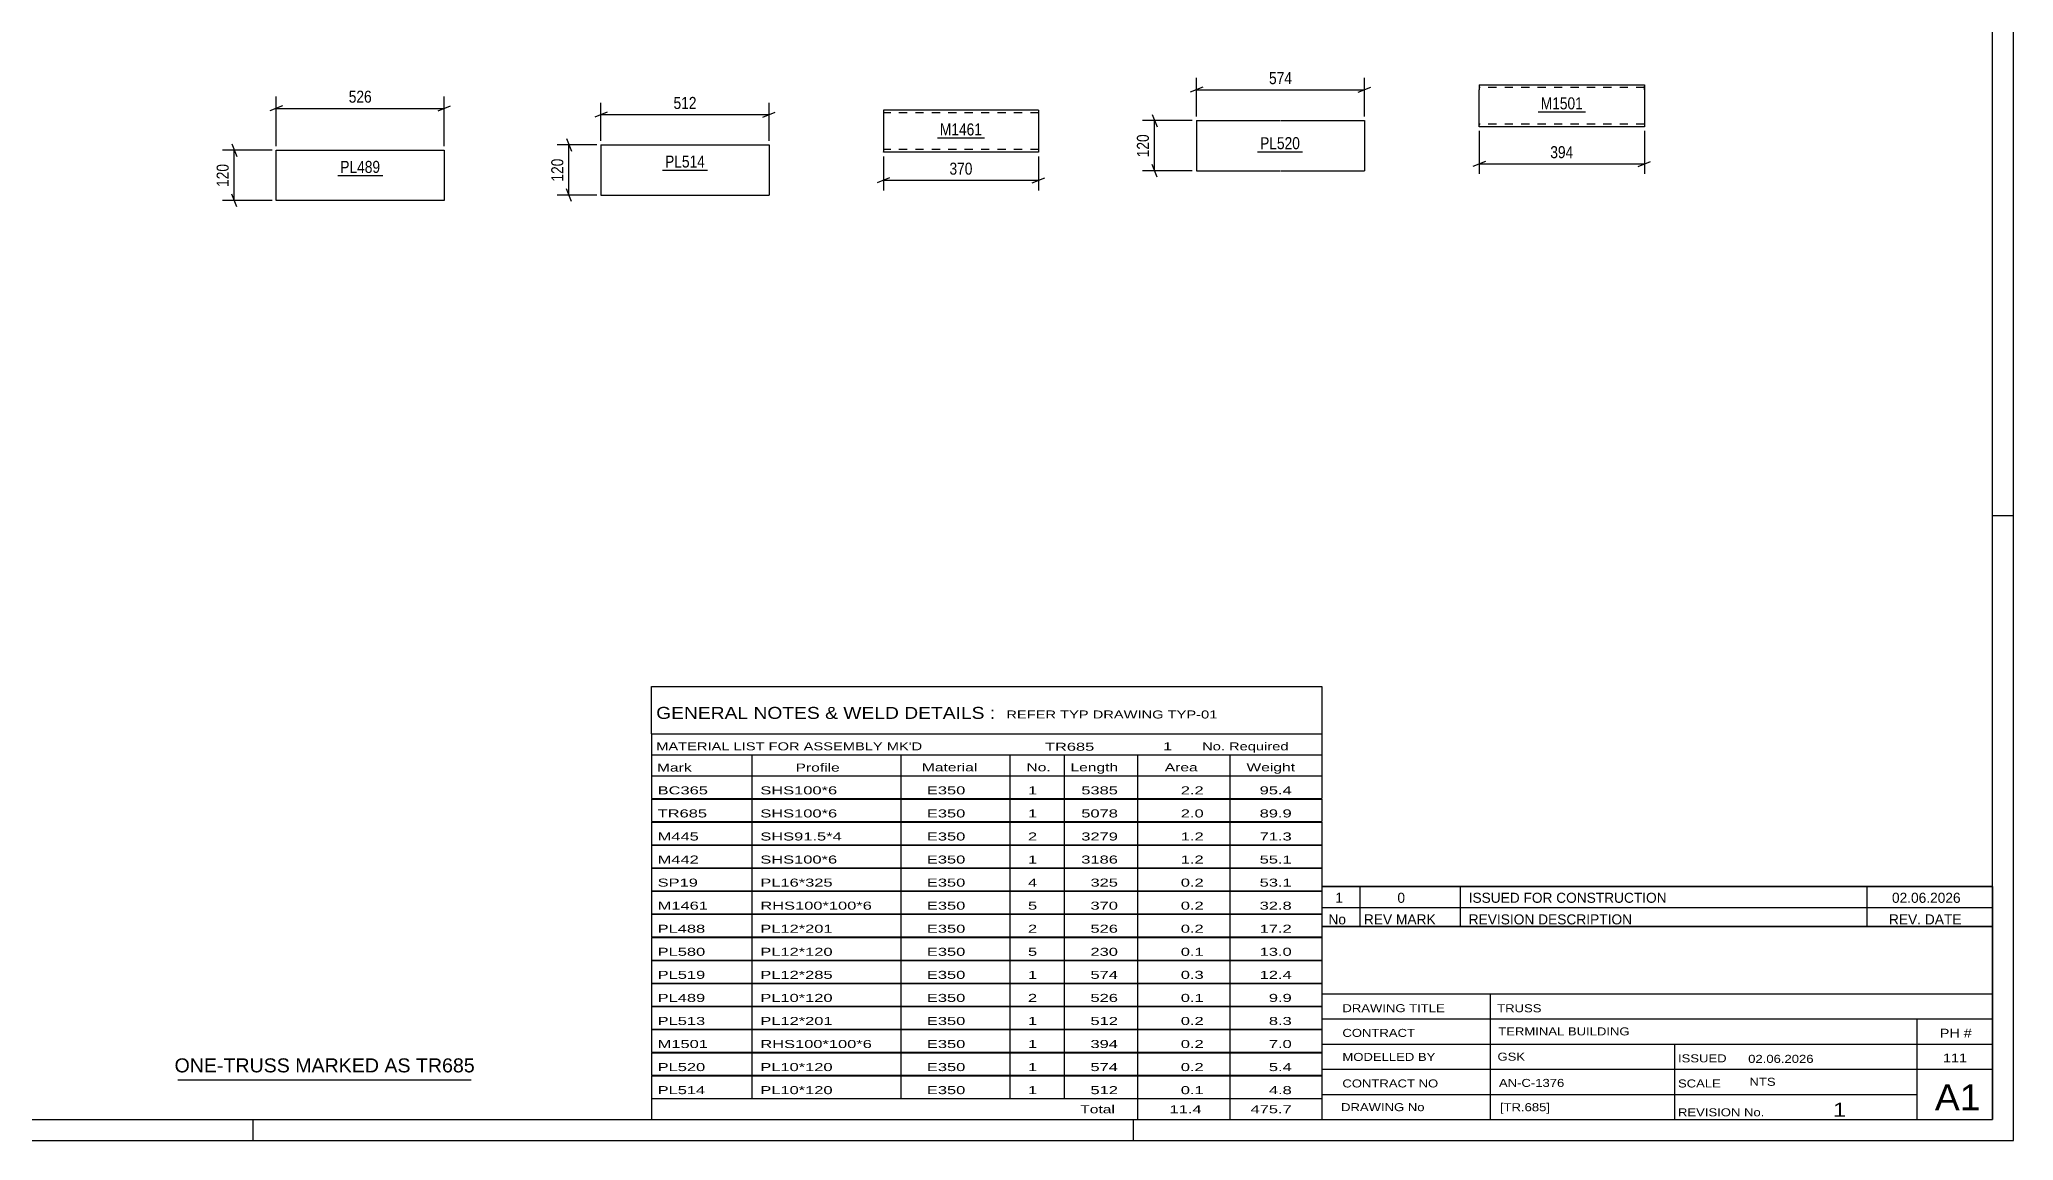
# Model space of a CAD drawing. Header units: millimetres. Extents: x 0 to 841, y 0 to 594.
# Drawn here: x 370 to 841, y 0 to 262.6 of the extents above; entities that cross this region are included whole.
import ezdxf

# ---------------------------------------------------------------- set-up
doc = ezdxf.new("R2010")
doc.units = ezdxf.units.MM
doc.linetypes.add('DXK_LINE_DOT2', pattern=[3.9198, 1.9599, -1.9599])
doc.styles.add('Arial', font='ARIAL.TTF', dxfattribs={"height": 0.2})
doc.styles.add('Arial Narrow', font='ARIALN.TTF', dxfattribs={"height": 0.2})

# ---------------------------------------------------------------- blocks, each defined once
blk = doc.blocks.new('Unknown-570385202-1113')
at = {"color": 5, "linetype": 'Continuous'}
for p, q in [((841, 0), (841, 594)), ((836, 5), (836, 589)), ((841, 149), (836, 149)), ((5, 5), (836, 5)), ((421, 0), (421, 5)), ((631, 0), (631, 5)), ((0, 0), (841, 0))]:
    blk.add_line(p, q, dxfattribs=at)
blk = doc.blocks.new('Part-570385202-16184 - 16183')
at = {"color": 2, "linetype": 'Continuous'}
for p, q in [((426.5, 224.19), (426.5, 236.19)), ((426.5, 236.19), (446.5, 236.19)), ((446.6, 236.19), (466.6, 236.19)), ((466.6, 236.19), (466.6, 224.19)), ((446.5, 224.19), (426.5, 224.19)), ((466.6, 224.19), (446.6, 224.19))]:
    blk.add_line(p, q, dxfattribs=at)
blk = doc.blocks.new('Part-570385202-16192 - 16191')
at = {"color": 2, "linetype": 'Continuous'}
for p, q in [((503.98, 237.47), (503.98, 225.47)), ((503.98, 237.47), (523.98, 237.47)), ((524.08, 237.47), (544.08, 237.47)), ((544.08, 237.47), (544.08, 225.47)), ((503.98, 225.47), (523.98, 225.47)), ((524.08, 225.47), (544.08, 225.47))]:
    blk.add_line(p, q, dxfattribs=at)
blk = doc.blocks.new('Part-570385202-16202 - 16201')
at = {"color": 2, "linetype": 'Continuous'}
for p, q in [((646.06, 243.26), (646.06, 231.26)), ((646.06, 243.26), (666.06, 243.26)), ((666.16, 243.26), (686.16, 243.26)), ((686.16, 243.26), (686.16, 231.26)), ((646.06, 231.26), (666.06, 231.26)), ((666.16, 231.26), (686.16, 231.26))]:
    blk.add_line(p, q, dxfattribs=at)
blk = doc.blocks.new('Part-570385202-16210 - 16209')
at = {"color": 2, "linetype": 'Continuous'}
for p, q in [((608.39, 245.74), (571.35, 245.74)), ((571.35, 245.74), (571.35, 235.83)), ((608.39, 245.74), (608.39, 235.74)), ((571.35, 235.74), (571.35, 235.83)), ((608.39, 235.74), (571.35, 235.74))]:
    blk.add_line(p, q, dxfattribs=at)
at = {"color": 7, "linetype": 'DXK_LINE_DOT2'}
for p, q in [((608.39, 245.14), (571.35, 245.14)), ((571.35, 236.34), (571.35, 236.39)), ((608.39, 236.34), (571.35, 236.34)), ((608.39, 236.34), (608.39, 236.39))]:
    blk.add_line(p, q, dxfattribs=at)
blk = doc.blocks.new('Part-570385202-16233 - 16232')
at = {"color": 2, "linetype": 'Continuous'}
for p, q in [((713.51, 251.79), (713.51, 250.59)), ((713.51, 251.79), (752.93, 251.79)), ((713.51, 242.53), (713.51, 250.59)), ((752.93, 250.59), (752.92, 241.79)), ((752.93, 251.79), (752.93, 251.7)), ((752.93, 251.7), (752.93, 250.59)), ((713.51, 241.88), (713.51, 242.53)), ((713.51, 241.79), (713.51, 241.88)), ((752.92, 241.79), (713.51, 241.79))]:
    blk.add_line(p, q, dxfattribs=at)
at = {"color": 7, "linetype": 'DXK_LINE_DOT2'}
for p, q in [((752.93, 251.19), (713.51, 251.19)), ((752.93, 250.59), (752.93, 251.44)), ((713.51, 242.53), (713.51, 242.14)), ((713.51, 242.39), (713.51, 242.44)), ((752.93, 242.39), (713.51, 242.39)), ((752.93, 242.39), (752.93, 242.44))]:
    blk.add_line(p, q, dxfattribs=at)
blk = doc.blocks.new('StraightDimension-570385202-16427 - 16183')
at = {"color": 7, "linetype": 'Continuous'}
for p, q in [((425.5, 236.19), (413.65, 236.19)), ((415.9, 237.69), (417.1, 234.69)), ((416.5, 224.19), (416.5, 236.19)), ((425.5, 224.19), (413.65, 224.19)), ((417.1, 222.69), (415.9, 225.69))]:
    blk.add_line(p, q, dxfattribs=at)
at = {"color": 0}
blk.add_wipeout([(415.75, 233.53), (411.55, 233.53), (411.55, 226.84), (415.75, 226.84)], dxfattribs=at)
at = {"color": 3, "style": 'Arial Narrow'}
blk.add_text('120', height=2.863, rotation=90.0002, dxfattribs=at).set_placement((415.15, 227.44))
blk = doc.blocks.new('StraightDimension-570385202-16431 - 16183')
at = {"color": 7, "linetype": 'Continuous'}
for p, q in [((428, 246.79), (425, 245.59)), ((426.5, 237.19), (426.5, 249.04)), ((426.5, 246.19), (466.6, 246.19)), ((465.1, 245.59), (468.1, 246.79)), ((466.6, 237.19), (466.6, 249.04))]:
    blk.add_line(p, q, dxfattribs=at)
at = {"color": 0}
blk.add_wipeout([(449.89, 246.94), (449.89, 251.14), (443.2, 251.14), (443.2, 246.94)], dxfattribs=at)
at = {"color": 3, "style": 'Arial Narrow'}
blk.add_text('526', height=2.863, dxfattribs=at).set_placement((443.8, 247.54))
blk = doc.blocks.new('StraightDimension-570385202-16435 - 16191')
at = {"color": 7, "linetype": 'Continuous'}
for p, q in [((502.98, 237.47), (493.49, 237.47)), ((495.74, 238.97), (496.94, 235.97)), ((496.34, 225.47), (496.34, 237.47)), ((496.94, 223.97), (495.74, 226.97)), ((502.98, 225.47), (493.49, 225.47))]:
    blk.add_line(p, q, dxfattribs=at)
at = {"color": 0}
blk.add_wipeout([(495.59, 234.81), (491.39, 234.81), (491.39, 228.12), (495.59, 228.12)], dxfattribs=at)
at = {"color": 3, "style": 'Arial Narrow'}
blk.add_text('120', height=2.863, rotation=90.0002, dxfattribs=at).set_placement((494.99, 228.72))
blk = doc.blocks.new('StraightDimension-570385202-16439 - 16191')
at = {"color": 7, "linetype": 'Continuous'}
for p, q in [((505.48, 245.29), (502.48, 244.09)), ((503.98, 238.47), (503.98, 247.54)), ((542.58, 244.09), (545.58, 245.29)), ((544.08, 238.47), (544.08, 247.54)), ((503.98, 244.69), (544.08, 244.69))]:
    blk.add_line(p, q, dxfattribs=at)
at = {"color": 0}
blk.add_wipeout([(527.37, 245.44), (527.37, 249.64), (520.69, 249.64), (520.69, 245.44)], dxfattribs=at)
at = {"color": 3, "style": 'Arial Narrow'}
blk.add_text('512', height=2.863, dxfattribs=at).set_placement((521.29, 246.04))
blk = doc.blocks.new('StraightDimension-570385202-16443 - 16201')
at = {"color": 7, "linetype": 'Continuous'}
for p, q in [((645.06, 243.26), (633.21, 243.26)), ((635.46, 244.76), (636.66, 241.76)), ((636.06, 231.26), (636.06, 243.26)), ((645.06, 231.26), (633.21, 231.26)), ((636.66, 229.76), (635.46, 232.76))]:
    blk.add_line(p, q, dxfattribs=at)
at = {"color": 0}
blk.add_wipeout([(635.31, 240.6), (631.11, 240.6), (631.11, 233.92), (635.31, 233.92)], dxfattribs=at)
at = {"color": 3, "style": 'Arial Narrow'}
blk.add_text('120', height=2.863, rotation=90.0002, dxfattribs=at).set_placement((634.71, 234.52))
blk = doc.blocks.new('StraightDimension-570385202-16447 - 16201')
at = {"color": 7, "linetype": 'Continuous'}
for p, q in [((647.56, 251.22), (644.56, 250.02)), ((646.06, 244.26), (646.06, 253.47)), ((646.06, 250.62), (686.16, 250.62)), ((684.66, 250.02), (687.66, 251.22)), ((686.16, 244.26), (686.16, 253.47))]:
    blk.add_line(p, q, dxfattribs=at)
at = {"color": 0}
blk.add_wipeout([(669.46, 251.37), (669.46, 255.57), (662.77, 255.57), (662.77, 251.37)], dxfattribs=at)
at = {"color": 3, "style": 'Arial Narrow'}
blk.add_text('574', height=2.863, dxfattribs=at).set_placement((663.37, 251.97))
blk = doc.blocks.new('StraightDimension-570385202-16451 - 16209')
at = {"color": 7, "linetype": 'Continuous'}
for p, q in [((571.35, 234.74), (571.35, 226.62)), ((608.39, 234.74), (608.39, 226.62)), ((572.85, 229.62), (569.85, 228.42)), ((571.35, 229.02), (608.39, 229.02)), ((606.89, 228.42), (609.89, 229.62))]:
    blk.add_line(p, q, dxfattribs=at)
at = {"color": 0}
blk.add_wipeout([(593.21, 229.77), (593.21, 233.97), (586.53, 233.97), (586.53, 229.77)], dxfattribs=at)
at = {"color": 3, "style": 'Arial Narrow'}
blk.add_text('370', height=2.863, dxfattribs=at).set_placement((587.13, 230.37))
blk = doc.blocks.new('StraightDimension-570385202-16484 - 16232')
at = {"color": 7, "linetype": 'Continuous'}
for p, q in [((713.51, 240.79), (713.51, 230.55)), ((752.92, 240.79), (752.92, 230.55)), ((715.01, 233.55), (712.01, 232.35)), ((713.51, 232.95), (752.92, 232.95)), ((751.42, 232.35), (754.42, 233.55))]:
    blk.add_line(p, q, dxfattribs=at)
at = {"color": 0}
blk.add_wipeout([(736.56, 233.7), (736.56, 237.9), (729.88, 237.9), (729.88, 233.7)], dxfattribs=at)
at = {"color": 3, "style": 'Arial Narrow'}
blk.add_text('394', height=2.863, dxfattribs=at).set_placement((730.48, 234.3))
blk = doc.blocks.new('Unknown-570385202-22121')
at = {"color": 7, "linetype": 'Continuous'}
for p, q in [((676, 51.05), (676, 5)), ((676, 51.05), (836, 51.05)), ((836, 51), (836, 5)), ((676, 35), (836, 35)), ((716.14, 35), (716.14, 5)), ((676, 29), (836, 29)), ((818, 5.05), (818, 29.05)), ((676, 23), (836, 23)), ((760.14, 23), (760.14, 5)), ((676, 17), (836, 17)), ((676, 11), (818, 11)), ((676, 5), (836, 5))]:
    blk.add_line(p, q, dxfattribs=at)
at = {"color": 7, "style": 'Arial Narrow'}
for s, height, width, p in [('DRAWING TITLE', 1.9089, 1.425378, (680.88, 30.61)), ('TRUSS', 1.909, 1.425378, (717.81, 30.59)), ('CONTRACT', 1.909, 1.425378, (680.88, 24.71)), ('TERMINAL BUILDING', 1.9089, 1.425378, (718.06, 25.07)), ('MODELLED BY', 1.9089, 1.425378, (680.88, 18.98)), ('GSK', 1.909, 1.425378, (717.88, 19.04)), ('ISSUED', 1.909, 1.425378, (760.94, 18.64)), ('02.06.2026', 1.909, 1.425378, (777.69, 18.52)), ('CONTRACT NO', 1.9089, 1.425378, (680.88, 12.66)), ('AN-C-1376', 1.909, 1.425378, (718.23, 12.78)), ('SCALE', 1.909, 1.425378, (760.94, 12.65)), ('A1', 6.204, 1.25, (822.24, 7.2)), ('DRAWING No', 1.909, 1.425378, (680.56, 7)), ('[TR.685]', 1.909, 1.425378, (718.46, 6.99)), ('REVISION No.', 1.9089, 1.425378, (760.94, 5.77)), ('1', 3.34, 1.5, (797.91, 5.68))]:
    blk.add_text(s, height=height, dxfattribs=dict(at, width=width)).set_placement(p)
at = {"color": 7, "linetype": 'Continuous', "style": 'Arial Narrow'}
for s, height, width, p in [('PH #', 2.1, 1.42538, (823.4, 24.55)), ('111', 2.1, 1.42538, (824.19, 18.65)), ('NTS', 1.909, 1.425378, (778, 13.05))]:
    blk.add_text(s, height=height, dxfattribs=dict(at, width=width)).set_placement(p)
blk = doc.blocks.new('Unknown-570385202-22122')
at = {"color": 7, "linetype": 'Continuous'}
for p, q in [((516, 108.25), (676, 108.25)), ((516, 97), (516, 108.25)), ((676, 108.25), (676, 97)), ((516, 97), (676, 97)), ((516, 97), (516, 92)), ((676, 97), (676, 92)), ((516, 92), (676, 92)), ((516, 92), (516, 87)), ((540, 92), (540, 87)), ((575.5, 92), (575.5, 87)), ((601.5, 92), (601.5, 87)), ((614.5, 92), (614.5, 87)), ((632, 92), (632, 87)), ((654, 92), (654, 87)), ((676, 92), (676, 87)), ((516, 87), (676, 87)), ((516, 86.95), (516, 81.55)), ((516, 86.95), (676, 86.95)), ((540, 87), (540, 81.5)), ((575.5, 87), (575.5, 81.5)), ((601.5, 87), (601.5, 81.5)), ((614.5, 87), (614.5, 81.5)), ((632, 87), (632, 81.5)), ((654, 87), (654, 81.5)), ((676, 86.95), (676, 81.55)), ((516, 81.55), (676, 81.55)), ((516, 81.45), (516, 76.05)), ((516, 81.45), (676, 81.45)), ((540, 81.5), (540, 76)), ((575.5, 81.5), (575.5, 76)), ((601.5, 81.5), (601.5, 76)), ((614.5, 81.5), (614.5, 76)), ((632, 81.5), (632, 76)), ((654, 81.5), (654, 76)), ((676, 81.45), (676, 76.05)), ((516, 76.05), (676, 76.05)), ((516, 75.95), (516, 70.55)), ((516, 75.95), (676, 75.95)), ((540, 76), (540, 70.5)), ((575.5, 76), (575.5, 70.5)), ((601.5, 76), (601.5, 70.5)), ((614.5, 76), (614.5, 70.5)), ((632, 76), (632, 70.5)), ((654, 76), (654, 70.5)), ((676, 75.95), (676, 70.55)), ((516, 70.55), (676, 70.55)), ((516, 70.45), (516, 65.05)), ((516, 70.45), (676, 70.45)), ((540, 70.5), (540, 65)), ((575.5, 70.5), (575.5, 65)), ((601.5, 70.5), (601.5, 65)), ((614.5, 70.5), (614.5, 65)), ((632, 70.5), (632, 65)), ((654, 70.5), (654, 65)), ((676, 70.45), (676, 65.05)), ((516, 65.05), (676, 65.05)), ((516, 64.95), (516, 59.55)), ((516, 64.95), (676, 64.95)), ((540, 65), (540, 59.5)), ((575.5, 65), (575.5, 59.5)), ((601.5, 65), (601.5, 59.5)), ((614.5, 65), (614.5, 59.5)), ((632, 65), (632, 59.5)), ((654, 65), (654, 59.5)), ((676, 64.95), (676, 59.55)), ((516, 59.55), (676, 59.55)), ((516, 59.45), (516, 54.05)), ((516, 59.45), (676, 59.45)), ((540, 59.5), (540, 54)), ((575.5, 59.5), (575.5, 54)), ((601.5, 59.5), (601.5, 54)), ((614.5, 59.5), (614.5, 54)), ((632, 59.5), (632, 54)), ((654, 59.5), (654, 54)), ((676, 59.45), (676, 54.05)), ((516, 54.05), (676, 54.05)), ((516, 53.95), (516, 48.55)), ((516, 53.95), (676, 53.95)), ((540, 54), (540, 48.5)), ((575.5, 54), (575.5, 48.5)), ((601.5, 54), (601.5, 48.5)), ((614.5, 54), (614.5, 48.5)), ((632, 54), (632, 48.5)), ((654, 54), (654, 48.5)), ((676, 53.95), (676, 48.55)), ((516, 48.55), (676, 48.55)), ((516, 48.45), (516, 43.05)), ((516, 48.45), (676, 48.45)), ((540, 48.5), (540, 43)), ((575.5, 48.5), (575.5, 43)), ((601.5, 48.5), (601.5, 43)), ((614.5, 48.5), (614.5, 43)), ((632, 48.5), (632, 43)), ((654, 48.5), (654, 43)), ((676, 48.45), (676, 43.05)), ((516, 43.05), (676, 43.05)), ((516, 42.95), (516, 37.55)), ((516, 42.95), (676, 42.95)), ((540, 43), (540, 37.5)), ((575.5, 43), (575.5, 37.5)), ((601.5, 43), (601.5, 37.5)), ((614.5, 43), (614.5, 37.5)), ((632, 43), (632, 37.5)), ((654, 43), (654, 37.5)), ((676, 42.95), (676, 37.55)), ((516, 37.55), (676, 37.55)), ((516, 37.45), (516, 32.05)), ((516, 37.45), (676, 37.45)), ((540, 37.5), (540, 32)), ((575.5, 37.5), (575.5, 32)), ((601.5, 37.5), (601.5, 32)), ((614.5, 37.5), (614.5, 32)), ((632, 37.5), (632, 32)), ((654, 37.5), (654, 32)), ((676, 37.45), (676, 32.05)), ((516, 32.05), (676, 32.05)), ((516, 31.95), (516, 26.55)), ((516, 31.95), (676, 31.95)), ((540, 32), (540, 26.5)), ((575.5, 32), (575.5, 26.5)), ((601.5, 32), (601.5, 26.5)), ((614.5, 32), (614.5, 26.5)), ((632, 32), (632, 26.5)), ((654, 32), (654, 26.5)), ((676, 31.95), (676, 26.55)), ((516, 26.55), (676, 26.55)), ((516, 26.45), (516, 21.05)), ((516, 26.45), (676, 26.45)), ((540, 26.5), (540, 21)), ((575.5, 26.5), (575.5, 21)), ((601.5, 26.5), (601.5, 21)), ((614.5, 26.5), (614.5, 21)), ((632, 26.5), (632, 21)), ((654, 26.5), (654, 21)), ((676, 26.45), (676, 21.05)), ((516, 21.05), (676, 21.05)), ((516, 20.95), (516, 15.55)), ((516, 20.95), (676, 20.95)), ((540, 21), (540, 15.5)), ((575.5, 21), (575.5, 15.5)), ((601.5, 21), (601.5, 15.5)), ((614.5, 21), (614.5, 15.5)), ((632, 21), (632, 15.5)), ((654, 21), (654, 15.5)), ((676, 20.95), (676, 15.55)), ((516, 15.55), (676, 15.55)), ((516, 15.45), (516, 10.05)), ((516, 15.45), (676, 15.45)), ((540, 15.5), (540, 10)), ((575.5, 15.5), (575.5, 10)), ((601.5, 15.5), (601.5, 10)), ((614.5, 15.5), (614.5, 10)), ((632, 15.5), (632, 10)), ((654, 15.5), (654, 10)), ((676, 15.45), (676, 10.05)), ((516, 10.05), (676, 10.05)), ((516, 10), (676, 10)), ((516, 10), (516, 5)), ((632, 10), (632, 5)), ((654, 10), (654, 5)), ((676, 10), (676, 5)), ((516, 5), (676, 5))]:
    blk.add_line(p, q, dxfattribs=at)
at = {"color": 7, "style": 'Arial Narrow'}
for s, height, width, p in [('GENERAL NOTES & WELD DETAILS :', 2.8633, 1.4, (517.15, 100.56)), ('REFER TYP DRAWING TYP-01', 1.9089, 1.6, (600.7, 100.66)), ("MATERIAL LIST FOR ASSEMBLY MK'D", 1.9089, 1.6, (517.15, 93.06)), ('TR685', 1.909, 1.794707, (609.9, 92.97)), ('1', 1.91, 1.794707, (638.08, 93.06)), ('No. Required', 1.9089, 1.6, (647.41, 93.06)), ('Mark', 1.909, 1.7, (517.34, 88)), ('Profile', 1.909, 1.7, (550.41, 88)), ('Material', 1.909, 1.7, (580.54, 88.06)), ('No.', 1.909, 1.7, (605.5, 88.06)), ('Length', 1.909, 1.7, (616, 88.06)), ('Area', 1.909, 1.7, (638.5, 88.06)), ('Weight', 1.909, 1.7, (658, 88.06))]:
    blk.add_text(s, height=height, dxfattribs=dict(at, width=width)).set_placement(p)
at = {"color": 7, "linetype": 'Continuous', "style": 'Arial Narrow'}
for s, height, width, p in [('BC365', 1.909, 1.794707, (517.5, 82.56)), ('SHS100*6', 1.909, 1.794707, (542, 82.56)), ('E350', 1.909, 1.794707, (581.74, 82.56)), ('1', 1.91, 1.794707, (605.86, 82.56)), ('5385', 1.909, 1.794707, (618.58, 82.56)), ('2.2', 1.909, 1.794707, (642.32, 82.56)), ('95.4', 1.909, 1.794707, (661.14, 82.56)), ('TR685', 1.909, 1.794707, (517.5, 77.06)), ('SHS100*6', 1.909, 1.794707, (542, 77.06)), ('E350', 1.909, 1.794707, (581.74, 77.06)), ('1', 1.91, 1.794707, (605.86, 77.06)), ('5078', 1.909, 1.794707, (618.58, 77.06)), ('2.0', 1.909, 1.794707, (642.32, 77.06)), ('89.9', 1.909, 1.794707, (661.14, 77.06)), ('M445', 1.909, 1.794707, (517.5, 71.56)), ('SHS91.5*4', 1.909, 1.794707, (542, 71.56)), ('E350', 1.909, 1.794707, (581.74, 71.56)), ('2', 1.91, 1.794707, (605.86, 71.56)), ('3279', 1.909, 1.794707, (618.58, 71.56)), ('1.2', 1.909, 1.794707, (642.32, 71.56)), ('71.3', 1.909, 1.794707, (661.14, 71.56)), ('M442', 1.909, 1.794707, (517.5, 66.06)), ('SHS100*6', 1.909, 1.794707, (542, 66.06)), ('E350', 1.909, 1.794707, (581.74, 66.06)), ('1', 1.91, 1.794707, (605.86, 66.06)), ('3186', 1.909, 1.794707, (618.58, 66.06)), ('1.2', 1.909, 1.794707, (642.32, 66.06)), ('55.1', 1.909, 1.794707, (661.14, 66.06)), ('SP19', 1.909, 1.794707, (517.5, 60.56)), ('PL16*325', 1.909, 1.794707, (542, 60.56)), ('E350', 1.909, 1.794707, (581.74, 60.56)), ('4', 1.91, 1.794707, (605.86, 60.56)), ('325', 1.909, 1.794707, (620.77, 60.56)), ('0.2', 1.909, 1.794707, (642.32, 60.56)), ('53.1', 1.909, 1.794707, (661.14, 60.56)), ('M1461', 1.909, 1.794707, (517.5, 55.06)), ('RHS100*100*6', 1.9089, 1.794707, (542, 55.06)), ('E350', 1.909, 1.794707, (581.74, 55.06)), ('5', 1.91, 1.794707, (605.86, 55.06)), ('370', 1.909, 1.794707, (620.77, 55.06)), ('0.2', 1.909, 1.794707, (642.32, 55.06)), ('32.8', 1.909, 1.794707, (661.14, 55.06)), ('PL488', 1.909, 1.794707, (517.5, 49.56)), ('PL12*201', 1.909, 1.794707, (542, 49.56)), ('E350', 1.909, 1.794707, (581.74, 49.56)), ('2', 1.91, 1.794707, (605.86, 49.56)), ('526', 1.909, 1.794707, (620.77, 49.56)), ('0.2', 1.909, 1.794707, (642.32, 49.56)), ('17.2', 1.909, 1.794707, (661.14, 49.56)), ('PL580', 1.909, 1.794707, (517.5, 44.06)), ('PL12*120', 1.909, 1.794707, (542, 44.06)), ('E350', 1.909, 1.794707, (581.74, 44.06)), ('5', 1.91, 1.794707, (605.86, 44.06)), ('230', 1.909, 1.794707, (620.77, 44.06)), ('0.1', 1.909, 1.794707, (642.32, 44.06)), ('13.0', 1.909, 1.794707, (661.14, 44.06)), ('PL519', 1.909, 1.794707, (517.5, 38.56)), ('PL12*285', 1.909, 1.794707, (542, 38.56)), ('E350', 1.909, 1.794707, (581.74, 38.56)), ('1', 1.91, 1.794707, (605.86, 38.56)), ('574', 1.909, 1.794707, (620.77, 38.56)), ('0.3', 1.909, 1.794707, (642.32, 38.56)), ('12.4', 1.909, 1.794707, (661.14, 38.56)), ('PL489', 1.909, 1.794707, (517.5, 33.06)), ('PL10*120', 1.909, 1.794707, (542, 33.06)), ('E350', 1.909, 1.794707, (581.74, 33.06)), ('2', 1.91, 1.794707, (605.86, 33.06)), ('526', 1.909, 1.794707, (620.77, 33.06)), ('0.1', 1.909, 1.794707, (642.32, 33.06)), ('9.9', 1.909, 1.794707, (663.33, 33.06)), ('PL513', 1.909, 1.794707, (517.5, 27.56)), ('PL12*201', 1.909, 1.794707, (542, 27.56)), ('E350', 1.909, 1.794707, (581.74, 27.56)), ('1', 1.91, 1.794707, (605.86, 27.56)), ('512', 1.909, 1.794707, (620.77, 27.56)), ('0.2', 1.909, 1.794707, (642.32, 27.56)), ('8.3', 1.909, 1.794707, (663.33, 27.56)), ('M1501', 1.909, 1.794707, (517.5, 22.06)), ('RHS100*100*6', 1.9089, 1.794707, (542, 22.06)), ('E350', 1.909, 1.794707, (581.74, 22.06)), ('1', 1.91, 1.794707, (605.86, 22.06)), ('394', 1.909, 1.794707, (620.77, 22.06)), ('0.2', 1.909, 1.794707, (642.32, 22.06)), ('7.0', 1.909, 1.794707, (663.33, 22.06)), ('PL520', 1.909, 1.794707, (517.5, 16.56)), ('PL10*120', 1.909, 1.794707, (542, 16.56)), ('E350', 1.909, 1.794707, (581.74, 16.56)), ('1', 1.91, 1.794707, (605.86, 16.56)), ('574', 1.909, 1.794707, (620.77, 16.56)), ('0.2', 1.909, 1.794707, (642.32, 16.56)), ('5.4', 1.909, 1.794707, (663.33, 16.56)), ('PL514', 1.909, 1.794707, (517.5, 11.06)), ('PL10*120', 1.909, 1.794707, (542, 11.06)), ('E350', 1.909, 1.794707, (581.74, 11.06)), ('1', 1.91, 1.794707, (605.86, 11.06)), ('512', 1.909, 1.794707, (620.77, 11.06)), ('0.1', 1.909, 1.794707, (642.32, 11.06)), ('4.8', 1.909, 1.794707, (663.33, 11.06)), ('Total', 1.909, 1.7, (618.33, 6.5)), ('11.4', 1.909, 1.794707, (639.64, 6.5)), ('475.7', 1.909, 1.794707, (658.96, 6.5))]:
    blk.add_text(s, height=height, dxfattribs=dict(at, width=width)).set_placement(p)
blk = doc.blocks.new('Unknown-570385202-22123')
at = {"color": 7, "linetype": 'Continuous'}
blk.add_line((403, 14.5), (473, 14.5), dxfattribs=at)
at = {"color": 7, "style": 'Arial'}
blk.add_text('ONE-TRUSS MARKED AS TR685', height=3.3428, dxfattribs=at).set_placement((402.24, 16.25))
blk = doc.blocks.new('Unknown-570385202-22124')
at = {"color": 7, "linetype": 'Continuous'}
for p, q in [((676, 60.55), (836, 60.55)), ((836, 60.55), (676, 60.55)), ((676, 60.55), (676, 55.55)), ((685, 60.55), (685, 55.55)), ((709, 60.55), (709, 55.55)), ((806, 60.55), (806, 55.55)), ((836, 60.55), (836, 55.55)), ((676, 55.55), (836, 55.55)), ((676, 55.55), (676, 51.05)), ((676, 55.55), (836, 55.55)), ((685, 55.55), (685, 51.05)), ((709, 55.55), (709, 51.05)), ((806, 55.55), (806, 51.05)), ((836, 55.55), (836, 51.05)), ((836, 51.05), (676, 51.05))]:
    blk.add_line(p, q, dxfattribs=at)
at = {"color": 7, "linetype": 'Continuous', "style": 'Arial Narrow'}
for s, height, width, p in [('1', 2.39, 1.196471, (679.16, 56.7)), ('0', 2.39, 1.196471, (694, 56.7)), ('ISSUED FOR CONSTRUCTION', 2.3861, 1.196471, (711, 56.7)), ('02.06.2026', 2.386, 1.196471, (812, 56.7)), ('No', 2.386, 1.2, (677.54, 51.55)), ('REV MARK', 2.386, 1.2, (686, 51.55)), ('REVISION DESCRIPTION', 2.3861, 1.2, (711, 51.55)), ('REV. DATE', 2.386, 1.2, (811.28, 51.55))]:
    blk.add_text(s, height=height, dxfattribs=dict(at, width=width)).set_placement(p)
blk = doc.blocks.new('Mark-570385202-16812 - 16183')
at = {"color": 0}
blk.add_wipeout([(451.3, 230.79), (451.3, 233.79), (441.79, 233.79), (441.79, 230.79)], dxfattribs=at)
blk.add_wipeout([(451.3, 230.79), (451.3, 233.79), (441.79, 233.79), (441.79, 230.79)], dxfattribs=at)
at = {"color": 30, "linetype": 'Continuous'}
blk.add_line((441.19, 230.19), (451.9, 230.19), dxfattribs=at)
at = {"color": 3, "style": 'Arial Narrow'}
blk.add_text('PL489', height=2.863, dxfattribs=at).set_placement((441.79, 230.79))
blk = doc.blocks.new('Mark-570385202-16815 - 16191')
at = {"color": 0}
blk.add_wipeout([(528.78, 232.07), (528.78, 235.07), (519.28, 235.07), (519.28, 232.07)], dxfattribs=at)
blk.add_wipeout([(528.78, 232.07), (528.78, 235.07), (519.28, 235.07), (519.28, 232.07)], dxfattribs=at)
at = {"color": 30, "linetype": 'Continuous'}
blk.add_line((518.68, 231.47), (529.38, 231.47), dxfattribs=at)
at = {"color": 3, "style": 'Arial Narrow'}
blk.add_text('PL514', height=2.863, dxfattribs=at).set_placement((519.28, 232.07))
blk = doc.blocks.new('Mark-570385202-16818 - 16201')
at = {"color": 0}
blk.add_wipeout([(670.75, 236.45), (670.75, 239.45), (661.25, 239.45), (661.25, 236.45)], dxfattribs=at)
blk.add_wipeout([(670.75, 236.45), (670.75, 239.45), (661.25, 239.45), (661.25, 236.45)], dxfattribs=at)
at = {"color": 30, "linetype": 'Continuous'}
blk.add_line((660.65, 235.85), (671.35, 235.85), dxfattribs=at)
at = {"color": 3, "style": 'Arial Narrow'}
blk.add_text('PL520', height=2.863, dxfattribs=at).set_placement((661.25, 236.45))
blk = doc.blocks.new('Mark-570385202-16821 - 16209')
at = {"color": 0}
blk.add_wipeout([(594.9, 239.73), (594.9, 242.73), (584.84, 242.73), (584.84, 239.73)], dxfattribs=at)
blk.add_wipeout([(594.9, 239.73), (594.9, 242.73), (584.84, 242.73), (584.84, 239.73)], dxfattribs=at)
at = {"color": 30, "linetype": 'Continuous'}
blk.add_line((584.24, 239.13), (595.5, 239.13), dxfattribs=at)
at = {"color": 3, "style": 'Arial Narrow'}
blk.add_text('M1461', height=2.863, dxfattribs=at).set_placement((584.84, 239.73))
blk = doc.blocks.new('Mark-570385202-16828 - 16232')
at = {"color": 0}
blk.add_wipeout([(738.25, 245.95), (738.25, 248.95), (728.2, 248.95), (728.2, 245.95)], dxfattribs=at)
blk.add_wipeout([(738.25, 245.95), (738.25, 248.95), (728.2, 248.95), (728.2, 245.95)], dxfattribs=at)
at = {"color": 30, "linetype": 'Continuous'}
blk.add_line((727.6, 245.35), (738.85, 245.35), dxfattribs=at)
at = {"color": 3, "style": 'Arial Narrow'}
blk.add_text('M1501', height=2.863, dxfattribs=at).set_placement((728.2, 245.95))

msp = doc.modelspace()

# ---------------------------------------------------------------- block references
for name in ['Unknown-570385202-1113', 'Part-570385202-16233 - 16232', 'Part-570385202-16210 - 16209', 'Part-570385202-16202 - 16201', 'Part-570385202-16184 - 16183', 'Part-570385202-16192 - 16191', 'Unknown-570385202-22122', 'Unknown-570385202-22124', 'Unknown-570385202-22121', 'Unknown-570385202-22123']:
    msp.add_blockref(name, (0, 0))

# ---------------------------------------------------------------- next in the draw order: block references
for name in ['Mark-570385202-16828 - 16232', 'Mark-570385202-16821 - 16209', 'StraightDimension-570385202-16443 - 16201', 'StraightDimension-570385202-16484 - 16232', 'StraightDimension-570385202-16427 - 16183', 'StraightDimension-570385202-16435 - 16191', 'Mark-570385202-16818 - 16201', 'Mark-570385202-16812 - 16183', 'Mark-570385202-16815 - 16191', 'StraightDimension-570385202-16451 - 16209']:
    msp.add_blockref(name, (0, 0))

# ---------------------------------------------------------------- next in the draw order: block references
for name in ['StraightDimension-570385202-16447 - 16201', 'StraightDimension-570385202-16431 - 16183', 'StraightDimension-570385202-16439 - 16191']:
    msp.add_blockref(name, (0, 0))

doc.saveas('drawing.dxf')
